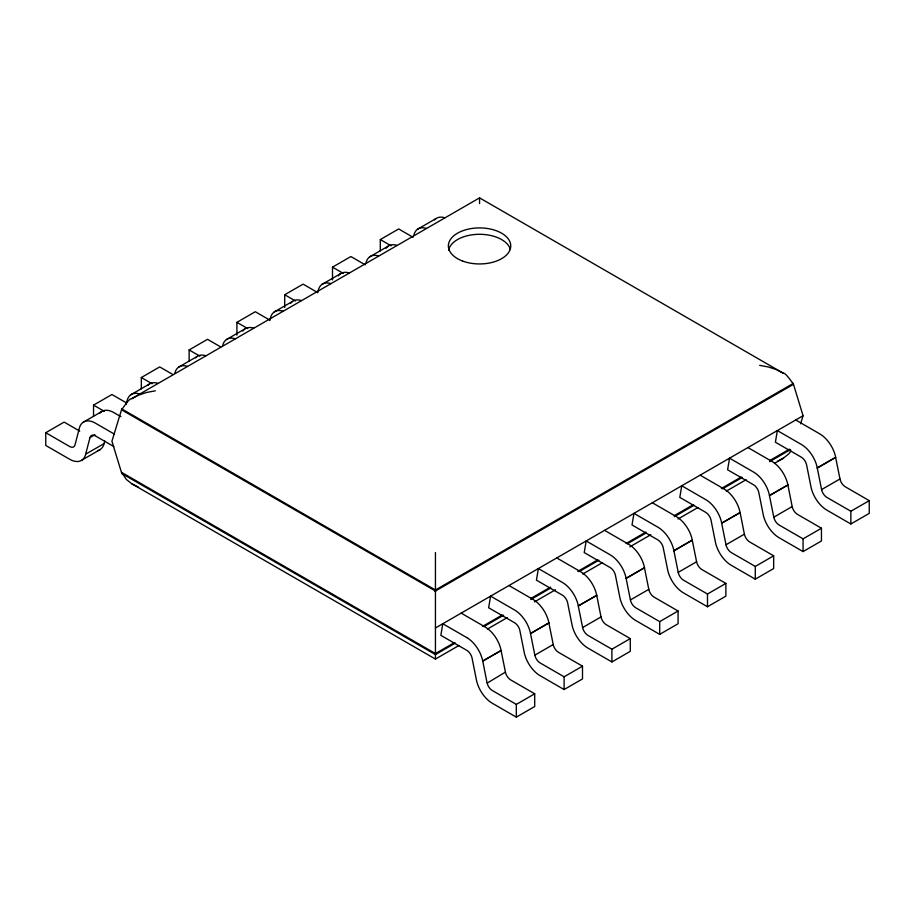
<?xml version="1.0" encoding="UTF-8"?>
<svg xmlns="http://www.w3.org/2000/svg" width="915" height="915" viewBox="0 0 915 915"><rect width="100%" height="100%" fill="white"/><g stroke="black" fill="none" stroke-linecap="round" stroke-linejoin="round"><path stroke-width="1.37" d="M435.632 589.9L435.437 591.01L435.254 589.9L121.97 409.028L121.787 409.92L121.787 408.925L121.626 409.84L435.597 591.101L435.632 589.9L793.031 383.557C795.627 387.823 785.642 371.97 783.286 373.217L479.563 197.869L131.714 398.688C129.004 397.613 120.38 412.585 121.787 408.925L111.927 441.202L121.787 473.49L121.626 472.403L435.597 653.665L435.632 654.477L455.418 643.051M121.626 472.575L121.97 473.604L435.254 654.477L435.288 653.665L454.012 642.856M793.031 383.557L793.374 384.369L435.288 591.101L435.437 590.003L435.597 591.101M121.787 409.92L121.97 408.811L121.626 409.84M435.597 653.665L435.437 654.58L435.288 653.665M104.756 441.03L104.104 443.592L85.644 454.16L85.438 455.167A23.39 13.508 60 0 1 69.7 459.273L45.75 445.456L45.75 432.715L64.13 422.101L79.697 431.091M222.768 345.481L222.974 344.475A23.39 13.508 60 0 1 235.269 338.79M413.935 235.109L414.14 234.103A23.39 13.508 60 0 1 426.436 228.418M435.254 654.477L435.437 653.573L435.632 654.477M94.92 434.751L89.99 437.564L85.644 454.16M126.121 404.464L127.391 399.661A23.39 13.508 60 0 1 139.686 393.976M269.822 320.399L270.76 316.876A23.39 13.508 60 0 1 283.055 311.192M317.619 292.811L318.557 289.289A23.39 13.508 60 0 1 330.853 283.604M800.614 423.805L803.073 415.73L793.213 383.454L793.374 384.54M121.626 410.012L121.97 409.028M790.96 451.026L788.707 453.943L783.286 458.255L774.616 463.253M93.547 416.439L93.547 405.128L111.927 394.514L126.293 402.806M141.333 388.852L141.333 377.529L159.713 366.915L172.889 374.521M189.131 361.253L189.131 349.942L207.511 339.328L220.687 346.934M236.916 335.084L236.916 322.343L255.296 311.729L269.673 320.033M284.714 307.486L284.714 294.756L303.094 284.142L317.459 292.434M332.5 279.899L332.5 267.157L350.891 256.543L365.257 264.847M380.297 250.893L380.297 239.57L398.677 228.956L413.042 237.248M83.036 422.353L101.416 411.739M130.822 394.765L149.214 384.151M178.619 367.167L197 356.564M226.417 339.579L244.797 328.965M274.203 311.981L292.583 301.378M322 284.393L340.38 273.779M369.786 256.806L388.166 246.192M417.583 229.208L435.963 218.594M81.995 460.051L100.376 449.448M435.437 627.987L803.073 415.73M482.479 626.42L502.289 614.983M530.769 598.536L550.578 587.11M577.811 571.383L597.621 559.946M626.089 543.51L645.899 532.072M674.366 515.637L692.941 504.908M721.409 488.473L741.219 477.035M769.698 460.6L789.508 449.162M483.863 626.626L503.65 615.2M530.849 599.497L550.636 588.071M579.081 571.646L598.868 560.22M627.313 543.807L645.864 533.09M674.309 516.678L694.096 505.252M722.541 488.827L742.328 477.401M769.538 461.698L790.56 449.551M121.97 473.604L121.787 472.483L126.293 479.414L131.714 483.715L435.437 659.075L458.964 645.498M487.432 629.062L507.242 617.625M534.474 601.898L555.519 589.752M582.752 574.025L602.55 562.588M629.783 546.873L650.828 534.715M678.061 518.999L697.87 507.562M726.338 491.126L746.148 479.689M466.741 637.572A23.39 13.508 60 0 1 482.479 659.852L482.685 661.099L501.065 650.485L505.515 672.536A7.8 4.506 60 0 0 510.753 679.959L534.703 693.787L534.703 706.517L516.323 717.131L492.373 703.303A23.39 13.508 60 0 1 476.635 681.023L471.991 657.736A7.8 4.506 60 0 0 466.741 650.302L440.847 635.353L442.791 623.744L466.741 637.572M530.483 633.512L548.863 622.898L553.301 644.938A7.8 4.506 60 0 0 558.55 652.361L582.5 666.189L582.5 678.93L564.109 689.544L540.17 675.716A23.39 13.508 60 0 1 524.432 653.436L519.777 630.138A7.8 4.506 60 0 0 514.539 622.715L488.644 607.766L490.589 596.145L514.539 609.973A23.39 13.508 60 0 1 530.265 632.265L534.92 655.552A7.8 4.506 60 0 0 540.17 662.975L564.109 676.803L582.5 666.189M596.729 595.345L578.269 605.913L582.718 627.953A7.8 4.506 60 0 0 587.956 635.387L611.906 649.215L630.286 638.601L630.286 651.331L611.906 661.945L587.956 648.117A23.39 13.508 60 0 1 572.23 625.837L567.575 602.55A7.8 4.506 60 0 0 562.325 595.116L536.43 580.167L538.375 568.558L562.325 582.386A23.39 13.508 60 0 1 578.063 604.666L578.349 605.959L596.729 595.345L601.098 617.351A7.8 4.506 60 0 0 606.336 624.773L630.286 638.601M626.066 578.326L644.446 567.712L648.884 589.752A7.8 4.506 60 0 0 654.134 597.175L678.084 611.003L678.084 623.744L659.704 634.358L635.753 620.53A23.39 13.508 60 0 1 620.015 598.25L615.36 574.952A7.8 4.506 60 0 0 610.122 567.529L584.228 552.58L586.172 540.959L610.122 554.787A23.39 13.508 60 0 1 625.849 577.079L630.504 600.366A7.8 4.506 60 0 0 635.753 607.789L659.704 621.617L678.084 611.003M673.852 550.727L692.232 540.113L696.681 562.165A7.8 4.506 60 0 0 701.919 569.587L725.87 583.415L725.87 596.145L707.489 606.759L683.539 592.931A23.39 13.508 60 0 1 667.813 570.651L663.158 547.364A7.8 4.506 60 0 0 657.908 539.93L632.025 524.981L633.969 513.372L657.908 527.2A23.39 13.508 60 0 1 673.646 549.48L678.301 572.779A7.8 4.506 60 0 0 683.539 580.202L707.489 594.029L725.87 583.415M740.109 512.572L721.649 523.14L726.087 545.18A7.8 4.506 60 0 0 731.337 552.603L755.287 566.431L773.667 555.817L773.667 568.558L755.287 579.172L731.337 565.344A23.39 13.508 60 0 1 715.599 543.064L710.955 519.766A7.8 4.506 60 0 0 705.705 512.343L679.811 497.394L681.755 485.774L705.705 499.601A23.39 13.508 60 0 1 721.443 521.893L721.729 523.186L740.109 512.572L744.467 534.566A7.8 4.506 60 0 0 749.717 541.989L773.667 555.817M787.895 484.973L769.435 495.541L773.884 517.593A7.8 4.506 60 0 0 779.123 525.016L803.073 538.844L821.453 528.23L821.453 540.959L803.073 551.573L779.123 537.745A23.39 13.508 60 0 1 763.396 515.465L758.741 492.178A7.8 4.506 60 0 0 753.502 484.744L727.608 469.795L729.552 458.186L753.502 472.014A23.39 13.508 60 0 1 769.229 494.294L769.515 495.587L787.895 484.973L792.264 506.979A7.8 4.506 60 0 0 797.514 514.402L821.453 528.23M817.232 467.954L835.612 457.34L840.062 479.38A7.8 4.506 60 0 0 845.3 486.803L869.25 500.642L869.25 513.372L850.87 523.986L826.92 510.158A23.39 13.508 60 0 1 811.182 487.878L806.538 464.58A7.8 4.506 60 0 0 801.288 457.157L775.394 442.208L777.338 430.588L801.288 444.416A23.39 13.508 60 0 1 817.026 466.707L821.67 489.994A7.8 4.506 60 0 0 826.92 497.417L850.87 511.245L869.25 500.642M482.685 661.099L501.146 650.531L500.86 649.238A23.39 13.508 60 0 0 485.122 626.958L461.171 613.13M530.551 633.546L548.931 622.943M626.135 578.372L644.526 567.758L644.24 566.465A23.39 13.508 60 0 0 628.502 544.173L604.552 530.357M673.932 550.773L692.312 540.159L692.026 538.866A23.39 13.508 60 0 0 676.299 516.586L652.349 502.758M817.312 468L835.692 457.386L835.406 456.093A23.39 13.508 60 0 0 819.668 433.813L795.718 419.985M534.703 693.787L516.323 704.401L492.373 690.573A7.8 4.506 60 0 1 487.123 683.139L505.435 672.113M534.852 655.14L553.232 644.526M582.638 627.541L601.029 616.927M630.412 599.931L648.815 589.34M678.232 572.355L696.612 561.741M726.018 544.768L744.398 534.154M773.815 517.169L792.196 506.555M821.601 489.582L839.981 478.968M131.714 398.688L138.565 395.131L146.56 392.466L155.333 390.819M777.578 461.217L783.286 458.255M759.667 365.348L768.44 366.995L776.435 369.66L783.286 373.217M131.714 483.715L138.565 487.283M487.032 682.716L482.765 661.145M747.932 447.572L771.883 461.4A23.39 13.508 60 0 1 787.609 483.68L787.826 484.927M380.297 239.57L391.071 245.792M366.069 262.662L366.355 261.69A23.39 13.508 60 0 1 378.638 256.006M700.135 475.171L724.085 488.987A23.39 13.508 60 0 1 739.823 511.279L740.029 512.526M332.5 267.157L343.285 273.379M284.714 294.756L295.488 300.978M236.916 322.343L247.702 328.565M556.766 557.944L580.705 571.772A23.39 13.508 60 0 1 596.443 594.052L596.649 595.299M189.131 349.942L199.905 356.164M508.969 585.531L532.919 599.359A23.39 13.508 60 0 1 548.645 621.651L548.863 622.898M141.333 377.529L152.107 383.751M120.894 416.668L113.712 412.516A23.39 13.508 60 0 0 99.998 413.02M93.547 405.128L104.321 411.35M114.489 434.19L95.332 423.13A23.39 13.508 60 0 0 79.594 427.248L74.939 445.17A7.8 4.506 60 0 1 69.7 446.543L45.75 432.715M113.826 446.543L95.332 435.872A7.8 4.506 60 0 0 90.082 437.244L89.99 437.564M104.104 443.592L103.818 444.553A23.39 13.508 60 0 1 97.802 450.626M174.891 373.023L175.177 372.062A23.39 13.508 60 0 1 187.472 366.377M121.626 472.403L121.97 473.387L121.787 472.483M793.374 384.369L793.031 383.339L793.213 384.449M435.254 589.9L435.288 591.101M850.87 511.245L850.87 523.986M803.073 538.844L803.073 551.573M755.287 566.431L755.287 579.172M707.489 594.029L707.489 606.759M659.704 621.617L659.704 634.358M611.906 649.215L611.906 661.945M564.109 676.803L564.109 689.544M516.323 704.401L516.323 717.131M479.563 197.869L479.563 203.633M435.437 552.546L435.437 659.075M147.784 385.432A23.39 13.508 60 0 1 158.066 383.362M195.581 357.845A23.39 13.508 60 0 1 205.852 355.763M242.761 331.024A23.39 13.508 60 0 1 253.649 328.176M290.547 303.425A23.39 13.508 60 0 1 301.435 300.578M338.344 275.838A23.39 13.508 60 0 1 349.233 272.99M386.141 248.251A23.39 13.508 60 0 1 397.03 245.392M434.545 219.875A23.39 13.508 60 0 1 444.816 217.804M448.59 250.104A31.19 18.014 0 0 1 479.014 234.297A31.19 18.014 0 0 1 510.364 249.486M462.567 261.038A31.19 18.014 0 0 0 510.707 246.878A31.19 18.014 0 0 0 465.392 229.882A31.19 18.014 0 0 0 462.567 261.038"/></g></svg>
